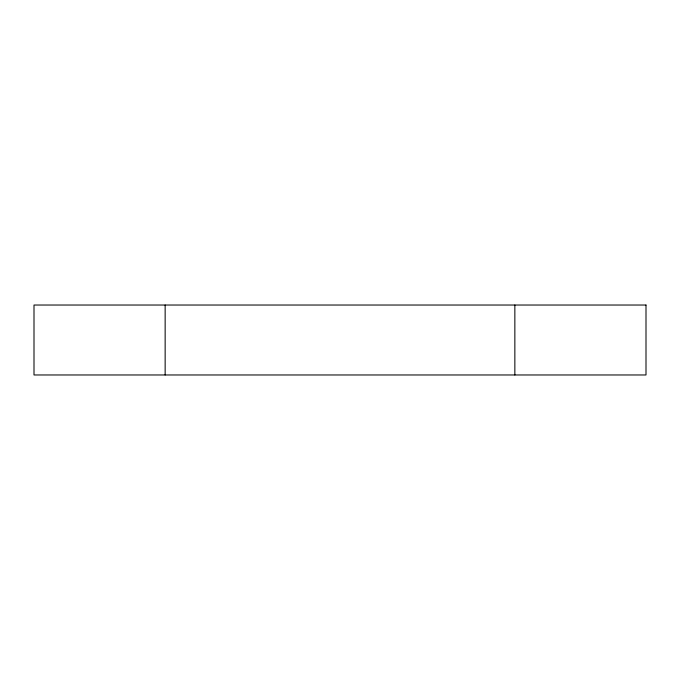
<?xml version="1.0" encoding="UTF-8"?>
<svg xmlns="http://www.w3.org/2000/svg" width="680" height="680" viewBox="0 0 680 680"><rect width="100%" height="100%" fill="white"/><g stroke="black" fill="none" stroke-linecap="round" stroke-linejoin="round"><path stroke-width="1.02" d="M514.854 305.031L514.854 374.969M165.146 305.031L165.146 374.969M646 305.031L34 305.031L34 374.969L646 374.969L646 305.031"/></g></svg>
